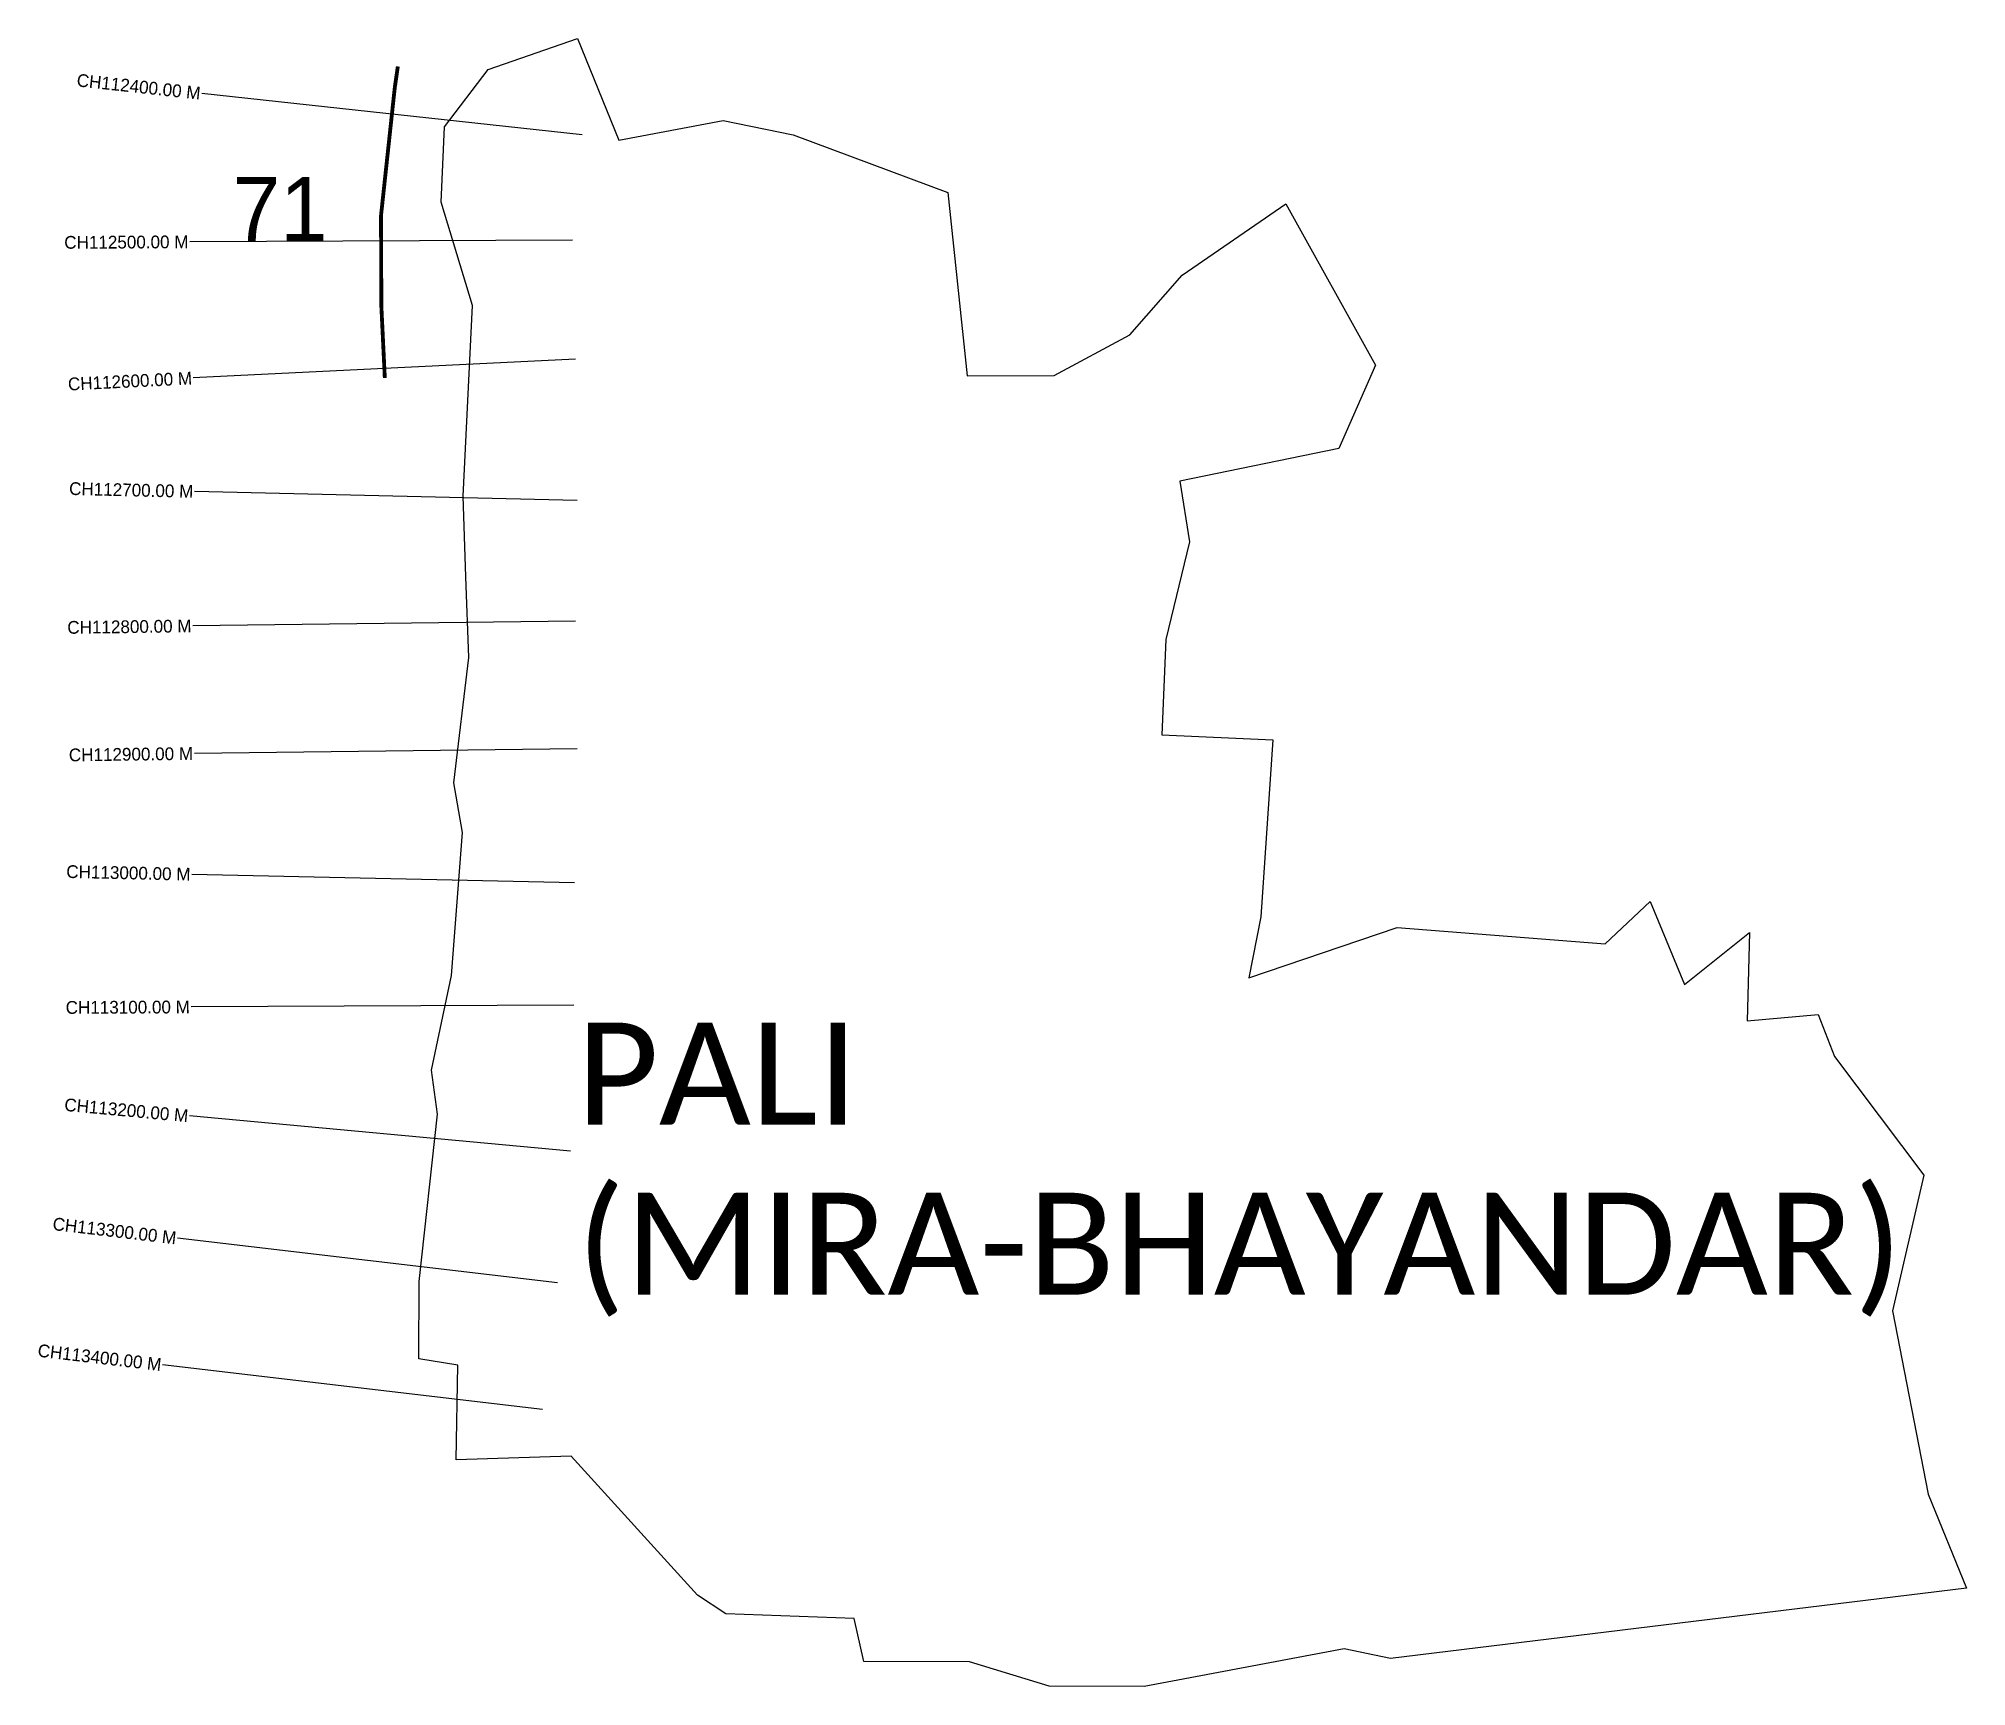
# Model space of a CAD drawing. Header units: metres. Extents: x 266911 to 268423, y 2134131 to 2135423.
import ezdxf
from ezdxf.enums import TextEntityAlignment as Align

# ---------------------------------------------------------------- set-up
doc = ezdxf.new("R2010")
doc.units = ezdxf.units.M
for name, color, linetype in [('ARTIFICIALLY PROTECTED', 4, 'Continuous'), ('CS', 134, 'Continuous'), ('CSMark', 6, 'Continuous'), ('VILLAGE NAME', 250, 'Continuous')]:
    doc.layers.add(name, color=color, linetype=linetype)

msp = doc.modelspace()

# ---------------------------------------------------------------- linework, layer by layer
at = {"color": 6}
msp.add_lwpolyline([(267263.9, 2135398.4), (267333.9, 2135422.8), (267366.4, 2135343.1), (267448.2, 2135358.5), (267503, 2135347.2), (267624.1, 2135302), (267639.5, 2135158.3), (267707.5, 2135158.5), (267766.8, 2135190.4), (267807.8, 2135237.3), (267889.1, 2135293.2), (267959.5, 2135166.8), (267930.8, 2135101.5), (267806.2, 2135075.7), (267813.7, 2135028.1), (267795.1, 2134951.6), (267792.1, 2134876.8), (267878.9, 2134873), (267869.6, 2134734.1), (267860.2, 2134686.5), (267976.5, 2134725.8), (268139.6, 2134713), (268174.7, 2134746.3), (268201.8, 2134681.2), (268252.6, 2134721.9), (268250.7, 2134652.7), (268306.4, 2134657.7), (268319.3, 2134624.7), (268389.2, 2134531.7), (268364.8, 2134425.4), (268392.6, 2134281.5), (268422.7, 2134207.9), (267971.3, 2134152.7), (267935, 2134160.3), (267778, 2134130.9), (267703.7, 2134131), (267641.3, 2134150.3), (267558.5, 2134150.4), (267550.9, 2134184.2), (267450.3, 2134187.9), (267427.9, 2134202.5), (267329.1, 2134311.4), (267238.7, 2134308.6), (267240.2, 2134382.8), (267209.5, 2134387.6), (267209.7, 2134448.3), (267224.1, 2134579.6), (267219.4, 2134614), (267235.2, 2134688.3), (267243.7, 2134800.3), (267237.1, 2134839.2), (267248.7, 2134937.5), (267246.5, 2135000.8), (267244.4, 2135064.1), (267251.6, 2135213.6), (267227.1, 2135294.4), (267229.6, 2135353.6), (267263.9, 2135398.4)], dxfattribs=at)
at = {"layer": 'ARTIFICIALLY PROTECTED', "const_width": 3, "flags": 128}
msp.add_lwpolyline([(267193.1, 2135400.9), (267190.7, 2135384.2), (267179.9, 2135283.8), (267180.2, 2135212.6), (267182.9, 2135156.7)], dxfattribs=at)
at = {"layer": 'CS'}
for p, q in [((267337.6, 2135347.4), (267039.4, 2135379.7)), ((267330, 2135264.7), (267030, 2135263.4)), ((267332.4, 2135171.5), (267032.7, 2135156.7)), ((267333.7, 2135060.6), (267033.8, 2135067.7)), ((267332.4, 2134966), (267032.4, 2134962.3)), ((267333.6, 2134866), (267033.6, 2134862.3)), ((267331.6, 2134760.9), (267031.6, 2134767.5)), ((267331.1, 2134664.9), (267031.1, 2134663.6)), ((267328.5, 2134550.5), (267029.8, 2134578.1)), ((267318.3, 2134447.3), (267020.4, 2134482.3)), ((267306.6, 2134348), (267008.7, 2134383))]:
    msp.add_line(p, q, dxfattribs=at)

# ---------------------------------------------------------------- texts
at = {"insert": (267063.7, 2135314.1), "char_height": 50, "attachment_point": 1}
msp.add_mtext_dynamic_manual_height_columns('71', width=84.374, gutter_width=1, heights=[0], dxfattribs=at)
at = {"layer": 'CSMark'}
for s, rotation, p in [('CH112400.00 M', 353.8179, (267038.4, 2135379.8)), ('CH112500.00 M', 0.2444, (267029, 2135263.4)), ('CH112600.00 M', 2.8252, (267031.8, 2135156.6)), ('CH112700.00 M', 358.6391, (267032.8, 2135067.7)), ('CH112800.00 M', 0.7034, (267031.4, 2134962.3)), ('CH112900.00 M', 0.7034, (267032.6, 2134862.3)), ('CH113000.00 M', 358.729, (267030.6, 2134767.6)), ('CH113100.00 M', 0.2497, (267030.1, 2134663.6)), ('CH113200.00 M', 354.7326, (267028.8, 2134578.2)), ('CH113300.00 M', 353.3047, (267019.4, 2134482.4)), ('CH113400.00 M', 353.3047, (267007.7, 2134383.1))]:
    msp.add_text(s, height=10, rotation=rotation, dxfattribs=at).set_placement(p, align=Align.MIDDLE_RIGHT)
at = {"layer": 'VILLAGE NAME', "insert": (267333.3, 2134651.3), "char_height": 80, "attachment_point": 1}
msp.add_mtext_dynamic_manual_height_columns('{\\fCalibri|b0|i0|c0|p34;PALI (MIRA-BHAYANDAR)}', width=635.206, gutter_width=643.2, heights=[0], dxfattribs=at)

doc.saveas('drawing.dxf')
